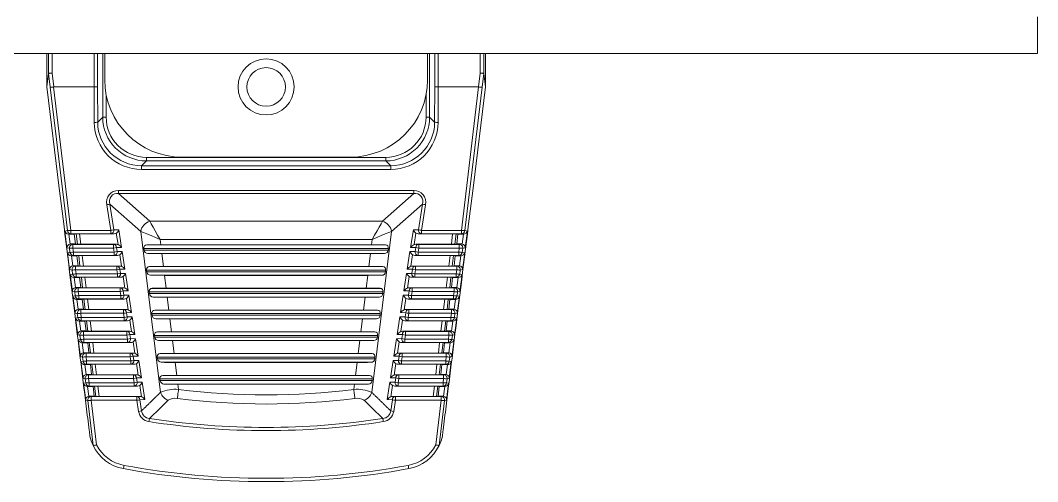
# Model space of a CAD drawing. Extents: x 7 to 113, y 1 to 87.
# Drawn here: x 48.308 to 51.207, y 31.733 to 33.048 of the extents above; entities that cross this region are included whole.
import ezdxf

# ---------------------------------------------------------------- set-up
doc = ezdxf.new("R2010")
doc.units = 0
doc.header["$MEASUREMENT"] = 0
doc.layers.add('OBJECT', color=7, linetype='CONTINUOUS')

msp = doc.modelspace()

# ---------------------------------------------------------------- linework, layer by layer
at = {"layer": 'OBJECT', "lineweight": 15}
for p, q in [((51.2072, 33.0582), (51.2072, 32.9533)), ((51.2072, 32.9533), (46.8072, 32.9533)), ((48.3833, 32.9533), (48.3833, 32.8582)), ((48.3834, 32.8586), (48.3834, 32.9533)), ((48.388, 32.9533), (48.388, 32.8968)), ((48.398, 32.8974), (48.398, 32.9533)), ((48.5178, 32.9533), (48.5178, 32.8582)), ((48.5277, 32.8585), (48.5277, 32.9533)), ((48.5425, 32.9533), (48.5425, 32.7719)), ((48.5483, 32.9533), (48.5483, 32.8782)), ((49.4683, 32.8782), (49.4683, 32.9533)), ((49.4741, 32.9533), (49.4741, 32.7719)), ((49.4889, 32.8585), (49.4889, 32.9533)), ((49.4989, 32.9533), (49.4989, 32.8582)), ((49.6187, 32.8974), (49.6187, 32.9533)), ((49.6287, 32.9533), (49.6287, 32.8968)), ((49.6333, 32.9533), (49.6333, 32.8582)), ((49.6333, 32.8586), (49.6333, 32.9533)), ((48.388, 32.8968), (48.3834, 32.8586)), ((48.388, 32.8968), (48.3928, 32.8573)), ((48.388, 32.8968), (48.388, 32.8968)), ((48.4028, 32.8582), (48.398, 32.8974)), ((49.6139, 32.8582), (49.6187, 32.8974)), ((49.6287, 32.8968), (49.6238, 32.8573)), ((49.6287, 32.8968), (49.6287, 32.8968)), ((49.6287, 32.8968), (49.6333, 32.8586)), ((48.3834, 32.8586), (48.3833, 32.8581)), ((48.3833, 32.8582), (48.3833, 32.8581)), ((48.4188, 32.5696), (48.3833, 32.8581)), ((48.3928, 32.8573), (48.4419, 32.4487)), ((48.4028, 32.8582), (48.4027, 32.8582)), ((48.4518, 32.4494), (48.4027, 32.8582)), ((48.5178, 32.8582), (48.4028, 32.8582)), ((48.5178, 32.8582), (48.5178, 32.8582)), ((48.5178, 32.8582), (48.5182, 32.7571)), ((48.5282, 32.7576), (48.5277, 32.8585)), ((49.4885, 32.7576), (49.4889, 32.8585)), ((49.4989, 32.8582), (49.4984, 32.7571)), ((49.4989, 32.8582), (49.6139, 32.8582)), ((49.4989, 32.8582), (49.4989, 32.8582)), ((49.5649, 32.4494), (49.6139, 32.8582)), ((49.6238, 32.8573), (49.5748, 32.4487)), ((49.5979, 32.5696), (49.6333, 32.8581)), ((49.6139, 32.8582), (49.6139, 32.8582)), ((49.6333, 32.8581), (49.6333, 32.8586)), ((49.6333, 32.8582), (49.6333, 32.8581)), ((48.5525, 32.7719), (48.5525, 32.8356)), ((49.4642, 32.7719), (49.4642, 32.8356)), ((48.5425, 32.7719), (48.5282, 32.7576)), ((48.5425, 32.7719), (48.5525, 32.7719)), ((49.4741, 32.7719), (49.4642, 32.7719)), ((49.4741, 32.7719), (49.4885, 32.7576)), ((48.6671, 32.6574), (48.6671, 32.6474)), ((48.6671, 32.6574), (49.3496, 32.6574)), ((48.7683, 32.6582), (49.2483, 32.6582)), ((49.3496, 32.6574), (49.3496, 32.6474)), ((48.6533, 32.6337), (48.6671, 32.6474)), ((48.6533, 32.6232), (48.6533, 32.6337)), ((48.6533, 32.6337), (49.3633, 32.6337)), ((49.3633, 32.6232), (48.6533, 32.6232)), ((49.3496, 32.6474), (48.6671, 32.6474)), ((49.3633, 32.6337), (49.3496, 32.6474)), ((49.3633, 32.6232), (49.3633, 32.6337)), ((48.5874, 32.5627), (49.4293, 32.5627)), ((48.5874, 32.5627), (48.5874, 32.5546)), ((49.4293, 32.5627), (49.4293, 32.5546)), ((49.4293, 32.5546), (48.5874, 32.5546)), ((48.6767, 32.4755), (48.5874, 32.5546)), ((49.3399, 32.4755), (49.4293, 32.5546)), ((48.5544, 32.5226), (48.5656, 32.4494)), ((48.5742, 32.451), (48.563, 32.5242)), ((48.563, 32.5242), (48.6509, 32.4464)), ((49.4537, 32.5242), (49.3657, 32.4464)), ((49.4425, 32.451), (49.4537, 32.5242)), ((49.4623, 32.5226), (49.4511, 32.4494)), ((48.6767, 32.4755), (49.3399, 32.4755)), ((48.4348, 32.4475), (48.4419, 32.4487)), ((48.4407, 32.3995), (48.4348, 32.4475)), ((48.4518, 32.4494), (48.5656, 32.4494)), ((48.4518, 32.4494), (48.4518, 32.4399)), ((48.5656, 32.4494), (48.5656, 32.4399)), ((48.5742, 32.451), (48.5888, 32.4508)), ((48.5888, 32.4508), (48.5965, 32.4008)), ((48.6509, 32.4464), (48.7072, 31.9876)), ((49.3657, 32.4464), (49.3094, 31.9876)), ((49.4202, 32.4008), (49.4279, 32.4508)), ((49.4279, 32.4508), (49.4425, 32.451)), ((49.4511, 32.4494), (49.5649, 32.4494)), ((49.4511, 32.4399), (49.4511, 32.4494)), ((49.5649, 32.4399), (49.5649, 32.4494)), ((49.5748, 32.4487), (49.5818, 32.4475)), ((49.5818, 32.4475), (49.5759, 32.3995)), ((48.4518, 32.4399), (48.4453, 32.4388)), ((48.446, 32.4388), (48.4453, 32.4388)), ((48.446, 32.4388), (48.4616, 32.4388)), ((48.446, 32.4388), (48.4494, 32.4104)), ((48.5656, 32.4399), (48.4518, 32.4399)), ((48.4668, 32.4397), (48.4616, 32.4388)), ((48.4616, 32.4388), (48.4651, 32.4106)), ((48.4704, 32.4097), (48.4668, 32.4397)), ((48.5747, 32.4398), (48.4768, 32.4398)), ((48.4768, 32.4398), (48.4804, 32.4096)), ((48.5747, 32.4398), (48.5656, 32.4399)), ((48.5864, 32.4088), (48.5813, 32.4417)), ((48.708, 32.4082), (48.7061, 32.4236)), ((49.3106, 32.4236), (48.7061, 32.4236)), ((49.3087, 32.4082), (49.3106, 32.4236)), ((49.4353, 32.4417), (49.4303, 32.4088)), ((49.4511, 32.4399), (49.4419, 32.4398)), ((49.4419, 32.4398), (49.5399, 32.4398)), ((49.5649, 32.4399), (49.4511, 32.4399)), ((49.5362, 32.4096), (49.5399, 32.4398)), ((49.5498, 32.4397), (49.5462, 32.4097)), ((49.5498, 32.4397), (49.5551, 32.4388)), ((49.5551, 32.4388), (49.5516, 32.4106)), ((49.5707, 32.4388), (49.5551, 32.4388)), ((49.5714, 32.4388), (49.5649, 32.4399)), ((49.5672, 32.4104), (49.5707, 32.4388)), ((49.5714, 32.4388), (49.5707, 32.4388)), ((48.4479, 32.3983), (48.4407, 32.3995)), ((48.4493, 32.3867), (48.4479, 32.3983)), ((48.4512, 32.4106), (48.4578, 32.4095)), ((48.4651, 32.4106), (48.4512, 32.4106)), ((48.4578, 32.4095), (48.4578, 32.399)), ((48.4578, 32.4095), (48.5733, 32.4095)), ((48.5733, 32.399), (48.4578, 32.399)), ((48.4578, 32.399), (48.4592, 32.3874)), ((48.4592, 32.3874), (48.5751, 32.3874)), ((48.4592, 32.3874), (48.4592, 32.3779)), ((48.4651, 32.4106), (48.4704, 32.4097)), ((48.4804, 32.4096), (48.5818, 32.4096)), ((48.5733, 32.4095), (48.5818, 32.4096)), ((48.5733, 32.399), (48.5733, 32.4095)), ((48.5751, 32.3874), (48.5733, 32.399)), ((48.5751, 32.3779), (48.5751, 32.3874)), ((48.5965, 32.4008), (48.5819, 32.4006)), ((48.5819, 32.4006), (48.5837, 32.389)), ((48.5837, 32.389), (48.5983, 32.3888)), ((48.5983, 32.3888), (48.606, 32.3388)), ((48.6601, 32.3981), (48.6607, 32.3934)), ((49.3566, 32.3981), (48.6601, 32.3981)), ((48.6607, 32.3934), (49.356, 32.3934)), ((48.6679, 32.4081), (49.3488, 32.4081)), ((49.3087, 32.4082), (48.708, 32.4082)), ((49.3566, 32.3981), (49.356, 32.3934)), ((49.4107, 32.3388), (49.4183, 32.3888)), ((49.4183, 32.3888), (49.4329, 32.389)), ((49.4347, 32.4006), (49.4202, 32.4008)), ((49.4329, 32.389), (49.4347, 32.4006)), ((49.4349, 32.4096), (49.4433, 32.4095)), ((49.5362, 32.4096), (49.4349, 32.4096)), ((49.4433, 32.399), (49.4415, 32.3874)), ((49.4415, 32.3874), (49.5574, 32.3874)), ((49.4415, 32.3874), (49.4415, 32.3779)), ((49.4433, 32.4095), (49.4433, 32.399)), ((49.4433, 32.4095), (49.5588, 32.4095)), ((49.5588, 32.399), (49.4433, 32.399)), ((49.5516, 32.4106), (49.5462, 32.4097)), ((49.5516, 32.4106), (49.5655, 32.4106)), ((49.5574, 32.3874), (49.5588, 32.399)), ((49.5574, 32.3779), (49.5574, 32.3874)), ((49.5588, 32.4095), (49.5655, 32.4106)), ((49.5588, 32.399), (49.5588, 32.4095)), ((49.5687, 32.3983), (49.5673, 32.3867)), ((49.5759, 32.3995), (49.5687, 32.3983)), ((48.4424, 32.3855), (48.4493, 32.3867)), ((48.4483, 32.3375), (48.4424, 32.3855)), ((48.4592, 32.3779), (48.4529, 32.3768)), ((48.4536, 32.3768), (48.4529, 32.3768)), ((48.4536, 32.3768), (48.4692, 32.3768)), ((48.4536, 32.3768), (48.4571, 32.3484)), ((48.5751, 32.3779), (48.4592, 32.3779)), ((48.4743, 32.3777), (48.4692, 32.3768)), ((48.4692, 32.3768), (48.4727, 32.3486)), ((48.4778, 32.3478), (48.4743, 32.3777)), ((48.5842, 32.3778), (48.4842, 32.3778)), ((48.4842, 32.3778), (48.4879, 32.3477)), ((48.5842, 32.3778), (48.5751, 32.3779)), ((48.5959, 32.3469), (48.5909, 32.3796)), ((49.3457, 32.3834), (48.6709, 32.3834)), ((48.7156, 32.3462), (48.711, 32.3832)), ((48.711, 32.3832), (49.3056, 32.3832)), ((49.3011, 32.3462), (49.3056, 32.3832)), ((49.4258, 32.3796), (49.4207, 32.3469)), ((49.4415, 32.3779), (49.4324, 32.3778)), ((49.4324, 32.3778), (49.5324, 32.3778)), ((49.5574, 32.3779), (49.4415, 32.3779)), ((49.5288, 32.3477), (49.5324, 32.3778)), ((49.5424, 32.3777), (49.5388, 32.3478)), ((49.5424, 32.3777), (49.5474, 32.3768)), ((49.5474, 32.3768), (49.544, 32.3486)), ((49.5631, 32.3768), (49.5474, 32.3768)), ((49.5638, 32.3768), (49.5574, 32.3779)), ((49.5596, 32.3484), (49.5631, 32.3768)), ((49.5638, 32.3768), (49.5631, 32.3768)), ((49.5673, 32.3867), (49.5742, 32.3855)), ((49.5742, 32.3855), (49.5683, 32.3375)), ((48.4554, 32.3363), (48.4483, 32.3375)), ((48.4568, 32.3247), (48.4554, 32.3363)), ((48.4588, 32.3486), (48.4653, 32.3475)), ((48.4727, 32.3486), (48.4588, 32.3486)), ((48.4653, 32.3475), (48.4653, 32.337)), ((48.4653, 32.3475), (48.5828, 32.3475)), ((48.5828, 32.337), (48.4653, 32.337)), ((48.4653, 32.337), (48.4667, 32.3254)), ((48.4727, 32.3486), (48.4778, 32.3478)), ((48.4879, 32.3477), (48.5913, 32.3477)), ((48.5828, 32.3475), (48.5913, 32.3477)), ((48.5828, 32.337), (48.5828, 32.3475)), ((48.5846, 32.3254), (48.5828, 32.337)), ((48.606, 32.3388), (48.5914, 32.3386)), ((48.5914, 32.3386), (48.5932, 32.3269)), ((48.6677, 32.3361), (48.6683, 32.3314)), ((49.3489, 32.3361), (48.6677, 32.3361)), ((48.6683, 32.3314), (49.3484, 32.3314)), ((48.6755, 32.3461), (49.3412, 32.3461)), ((49.3011, 32.3462), (48.7156, 32.3462)), ((49.3489, 32.3361), (49.3484, 32.3314)), ((49.4252, 32.3386), (49.4107, 32.3388)), ((49.4234, 32.3269), (49.4252, 32.3386)), ((49.4253, 32.3477), (49.4338, 32.3475)), ((49.5288, 32.3477), (49.4253, 32.3477)), ((49.4338, 32.337), (49.432, 32.3254)), ((49.4338, 32.3475), (49.4338, 32.337)), ((49.4338, 32.3475), (49.5514, 32.3475)), ((49.5514, 32.337), (49.4338, 32.337)), ((49.544, 32.3486), (49.5388, 32.3478)), ((49.544, 32.3486), (49.5579, 32.3486)), ((49.55, 32.3254), (49.5514, 32.337)), ((49.5514, 32.3475), (49.5579, 32.3486)), ((49.5514, 32.337), (49.5514, 32.3475)), ((49.5613, 32.3363), (49.5599, 32.3247)), ((49.5683, 32.3375), (49.5613, 32.3363)), ((48.4501, 32.3235), (48.4568, 32.3247)), ((48.456, 32.2755), (48.4501, 32.3235)), ((48.4667, 32.3159), (48.4605, 32.3148)), ((48.4612, 32.3148), (48.4605, 32.3148)), ((48.4612, 32.3148), (48.4768, 32.3148)), ((48.4612, 32.3148), (48.4647, 32.2864)), ((48.4667, 32.3254), (48.5846, 32.3254)), ((48.4667, 32.3254), (48.4667, 32.3159)), ((48.5846, 32.3159), (48.4667, 32.3159)), ((48.4817, 32.3157), (48.4768, 32.3148)), ((48.4768, 32.3148), (48.4803, 32.2866)), ((48.4853, 32.2858), (48.4817, 32.3157)), ((48.5938, 32.3158), (48.4917, 32.3158)), ((48.4917, 32.3158), (48.4953, 32.2857)), ((48.5846, 32.3159), (48.5846, 32.3254)), ((48.5938, 32.3158), (48.5846, 32.3159)), ((48.5932, 32.3269), (48.6078, 32.3267)), ((48.6054, 32.2849), (48.6004, 32.3176)), ((48.6078, 32.3267), (48.6155, 32.2769)), ((49.3381, 32.3214), (48.6785, 32.3214)), ((48.7232, 32.2842), (48.7186, 32.3212)), ((48.7186, 32.3212), (49.298, 32.3212)), ((49.2935, 32.2842), (49.298, 32.3212)), ((49.4012, 32.2769), (49.4088, 32.3267)), ((49.4088, 32.3267), (49.4234, 32.3269)), ((49.4163, 32.3176), (49.4112, 32.2849)), ((49.432, 32.3159), (49.4229, 32.3158)), ((49.4229, 32.3158), (49.525, 32.3158)), ((49.432, 32.3254), (49.55, 32.3254)), ((49.432, 32.3254), (49.432, 32.3159)), ((49.55, 32.3159), (49.432, 32.3159)), ((49.5214, 32.2857), (49.525, 32.3158)), ((49.535, 32.3157), (49.5314, 32.2858)), ((49.535, 32.3157), (49.5398, 32.3148)), ((49.5398, 32.3148), (49.5364, 32.2866)), ((49.5555, 32.3148), (49.5398, 32.3148)), ((49.55, 32.3159), (49.55, 32.3254)), ((49.5562, 32.3148), (49.55, 32.3159)), ((49.552, 32.2864), (49.5555, 32.3148)), ((49.5562, 32.3148), (49.5555, 32.3148)), ((49.5599, 32.3247), (49.5666, 32.3235)), ((49.5666, 32.3235), (49.5607, 32.2755)), ((48.4628, 32.2744), (48.456, 32.2755)), ((48.4642, 32.2626), (48.4628, 32.2744)), ((48.4664, 32.2866), (48.4727, 32.2856)), ((48.4803, 32.2866), (48.4664, 32.2866)), ((48.4727, 32.2856), (48.4727, 32.2751)), ((48.4727, 32.2856), (48.5924, 32.2856)), ((48.5924, 32.2751), (48.4727, 32.2751)), ((48.4727, 32.2751), (48.4741, 32.2633)), ((48.4803, 32.2866), (48.4853, 32.2858)), ((48.4953, 32.2857), (48.6008, 32.2857)), ((48.5924, 32.2856), (48.6008, 32.2857)), ((48.5924, 32.2751), (48.5924, 32.2856)), ((48.5942, 32.2633), (48.5924, 32.2751)), ((48.6155, 32.2769), (48.601, 32.2766)), ((48.601, 32.2766), (48.6028, 32.2649)), ((48.6753, 32.2741), (48.6759, 32.2694)), ((49.3413, 32.2741), (48.6753, 32.2741)), ((48.6831, 32.2841), (49.3335, 32.2841)), ((49.2935, 32.2842), (48.7232, 32.2842)), ((49.3413, 32.2741), (49.3407, 32.2694)), ((49.4157, 32.2766), (49.4012, 32.2769)), ((49.4139, 32.2649), (49.4157, 32.2766)), ((49.4158, 32.2857), (49.4243, 32.2856)), ((49.5214, 32.2857), (49.4158, 32.2857)), ((49.4243, 32.2751), (49.4225, 32.2633)), ((49.4243, 32.2856), (49.4243, 32.2751)), ((49.4243, 32.2856), (49.5439, 32.2856)), ((49.5439, 32.2751), (49.4243, 32.2751)), ((49.5364, 32.2866), (49.5314, 32.2858)), ((49.5364, 32.2866), (49.5502, 32.2866)), ((49.5425, 32.2633), (49.5439, 32.2751)), ((49.5439, 32.2856), (49.5502, 32.2866)), ((49.5439, 32.2751), (49.5439, 32.2856)), ((49.5539, 32.2744), (49.5525, 32.2626)), ((49.5607, 32.2755), (49.5539, 32.2744)), ((48.4577, 32.2615), (48.4642, 32.2626)), ((48.4636, 32.2135), (48.4577, 32.2615)), ((48.4741, 32.2539), (48.4681, 32.2528)), ((48.4688, 32.2528), (48.4681, 32.2528)), ((48.4688, 32.2528), (48.4844, 32.2528)), ((48.4688, 32.2528), (48.4723, 32.2244)), ((48.4741, 32.2633), (48.5942, 32.2633)), ((48.4741, 32.2633), (48.4741, 32.2539)), ((48.5942, 32.2539), (48.4741, 32.2539)), ((48.4891, 32.2536), (48.4844, 32.2528)), ((48.4844, 32.2528), (48.4879, 32.2246)), ((48.4927, 32.2238), (48.4891, 32.2536)), ((48.6033, 32.2537), (48.4991, 32.2537)), ((48.4991, 32.2537), (48.5027, 32.2237)), ((48.5942, 32.2539), (48.5942, 32.2633)), ((48.6033, 32.2537), (48.5942, 32.2539)), ((48.6028, 32.2649), (48.6174, 32.2647)), ((48.6149, 32.2229), (48.6099, 32.2556)), ((48.6174, 32.2647), (48.625, 32.2149)), ((48.6759, 32.2694), (49.3407, 32.2694)), ((49.3305, 32.2594), (48.6861, 32.2594)), ((48.7308, 32.2222), (48.7262, 32.2592)), ((48.7262, 32.2592), (49.2904, 32.2592)), ((49.2859, 32.2222), (49.2904, 32.2592)), ((49.3917, 32.2149), (49.3993, 32.2647)), ((49.3993, 32.2647), (49.4139, 32.2649)), ((49.4067, 32.2556), (49.4017, 32.2229)), ((49.4225, 32.2539), (49.4134, 32.2537)), ((49.4134, 32.2537), (49.5175, 32.2537)), ((49.4225, 32.2633), (49.5425, 32.2633)), ((49.4225, 32.2633), (49.4225, 32.2539)), ((49.5425, 32.2539), (49.4225, 32.2539)), ((49.5139, 32.2237), (49.5175, 32.2537)), ((49.5275, 32.2536), (49.5239, 32.2238)), ((49.5275, 32.2536), (49.5322, 32.2528)), ((49.5322, 32.2528), (49.5288, 32.2246)), ((49.5478, 32.2528), (49.5322, 32.2528)), ((49.5425, 32.2539), (49.5425, 32.2633)), ((49.5486, 32.2528), (49.5425, 32.2539)), ((49.5444, 32.2244), (49.5478, 32.2528)), ((49.5486, 32.2528), (49.5478, 32.2528)), ((49.5525, 32.2626), (49.559, 32.2615)), ((49.559, 32.2615), (49.5531, 32.2135)), ((48.4702, 32.2124), (48.4636, 32.2135)), ((48.474, 32.2246), (48.4801, 32.2236)), ((48.4879, 32.2246), (48.474, 32.2246)), ((48.4801, 32.2236), (48.4801, 32.2131)), ((48.4801, 32.2236), (48.6019, 32.2236)), ((48.6019, 32.2131), (48.4801, 32.2131)), ((48.4801, 32.2131), (48.4815, 32.2013)), ((48.4879, 32.2246), (48.4927, 32.2238)), ((48.5027, 32.2237), (48.6103, 32.2237)), ((48.6019, 32.2236), (48.6103, 32.2237)), ((48.6019, 32.2131), (48.6019, 32.2236)), ((48.6037, 32.2013), (48.6019, 32.2131)), ((48.625, 32.2149), (48.6105, 32.2147)), ((48.6105, 32.2147), (48.6123, 32.2029)), ((48.6907, 32.2221), (49.3259, 32.2221)), ((49.2859, 32.2222), (48.7308, 32.2222)), ((49.4062, 32.2147), (49.3917, 32.2149)), ((49.4044, 32.2029), (49.4062, 32.2147)), ((49.4063, 32.2237), (49.4148, 32.2236)), ((49.5139, 32.2237), (49.4063, 32.2237)), ((49.4148, 32.2131), (49.413, 32.2013)), ((49.4148, 32.2236), (49.4148, 32.2131)), ((49.4148, 32.2236), (49.5365, 32.2236)), ((49.5365, 32.2131), (49.4148, 32.2131)), ((49.5288, 32.2246), (49.5239, 32.2238)), ((49.5288, 32.2246), (49.5426, 32.2246)), ((49.5351, 32.2013), (49.5365, 32.2131)), ((49.5365, 32.2236), (49.5426, 32.2246)), ((49.5365, 32.2131), (49.5365, 32.2236)), ((49.5531, 32.2135), (49.5464, 32.2124)), ((48.4653, 32.1995), (48.4716, 32.2006)), ((48.4712, 32.1515), (48.4653, 32.1995)), ((48.4716, 32.2006), (48.4702, 32.2124)), ((48.4815, 32.1918), (48.4757, 32.1908)), ((48.4764, 32.1908), (48.4757, 32.1908)), ((48.4764, 32.1908), (48.492, 32.1908)), ((48.4764, 32.1908), (48.4799, 32.1624)), ((48.4815, 32.2013), (48.6037, 32.2013)), ((48.4815, 32.2013), (48.4815, 32.1918)), ((48.6037, 32.1918), (48.4815, 32.1918)), ((48.4966, 32.1916), (48.492, 32.1908)), ((48.492, 32.1908), (48.4955, 32.1626)), ((48.5002, 32.1618), (48.4966, 32.1916)), ((48.6128, 32.1917), (48.5066, 32.1917)), ((48.5066, 32.1917), (48.5102, 32.1618)), ((48.6037, 32.1918), (48.6037, 32.2013)), ((48.6128, 32.1917), (48.6037, 32.1918)), ((48.6123, 32.2029), (48.6269, 32.2027)), ((48.6244, 32.1609), (48.6194, 32.1935)), ((48.6269, 32.2027), (48.6345, 32.1529)), ((48.6829, 32.2121), (48.6835, 32.2074)), ((49.3337, 32.2121), (48.6829, 32.2121)), ((48.6835, 32.2074), (49.3331, 32.2074)), ((49.3229, 32.1974), (48.6938, 32.1974)), ((48.7384, 32.1602), (48.7339, 32.1972)), ((48.7339, 32.1972), (49.2828, 32.1972)), ((49.2782, 32.1602), (49.2828, 32.1972)), ((49.3337, 32.2121), (49.3331, 32.2074)), ((49.3821, 32.1529), (49.3898, 32.2027)), ((49.3898, 32.2027), (49.4044, 32.2029)), ((49.3972, 32.1935), (49.3922, 32.1609)), ((49.413, 32.1918), (49.4039, 32.1917)), ((49.4039, 32.1917), (49.5101, 32.1917)), ((49.413, 32.2013), (49.5351, 32.2013)), ((49.413, 32.2013), (49.413, 32.1918)), ((49.5351, 32.1918), (49.413, 32.1918)), ((49.5065, 32.1618), (49.5101, 32.1917)), ((49.5201, 32.1916), (49.5165, 32.1618)), ((49.5201, 32.1916), (49.5246, 32.1908)), ((49.5246, 32.1908), (49.5211, 32.1626)), ((49.5402, 32.1908), (49.5246, 32.1908)), ((49.5351, 32.1918), (49.5351, 32.2013)), ((49.5409, 32.1908), (49.5351, 32.1918)), ((49.5367, 32.1624), (49.5402, 32.1908)), ((49.5409, 32.1908), (49.5402, 32.1908)), ((49.5464, 32.2124), (49.545, 32.2006)), ((49.545, 32.2006), (49.5514, 32.1995)), ((49.5514, 32.1995), (49.5455, 32.1515)), ((48.4816, 32.1626), (48.4876, 32.1616)), ((48.4955, 32.1626), (48.4816, 32.1626)), ((48.4876, 32.1616), (48.4876, 32.1511)), ((48.4876, 32.1616), (48.6114, 32.1616)), ((48.4955, 32.1626), (48.5002, 32.1618)), ((48.5102, 32.1618), (48.6198, 32.1618)), ((48.6114, 32.1616), (48.6198, 32.1618)), ((48.6114, 32.1511), (48.6114, 32.1616)), ((48.6983, 32.1601), (49.3183, 32.1601)), ((49.2782, 32.1602), (48.7384, 32.1602)), ((49.3968, 32.1618), (49.4053, 32.1616)), ((49.5065, 32.1618), (49.3968, 32.1618)), ((49.4053, 32.1616), (49.4053, 32.1511)), ((49.4053, 32.1616), (49.5291, 32.1616)), ((49.5211, 32.1626), (49.5165, 32.1618)), ((49.5211, 32.1626), (49.535, 32.1626)), ((49.5291, 32.1616), (49.535, 32.1626)), ((49.5291, 32.1511), (49.5291, 32.1616)), ((48.4777, 32.1504), (48.4712, 32.1515)), ((48.4729, 32.1375), (48.4791, 32.1386)), ((48.4788, 32.0895), (48.4729, 32.1375)), ((48.4791, 32.1386), (48.4777, 32.1504)), ((48.489, 32.1298), (48.4833, 32.1288)), ((48.484, 32.1288), (48.4833, 32.1288)), ((48.484, 32.1288), (48.4997, 32.1288)), ((48.484, 32.1288), (48.4875, 32.1004)), ((48.6114, 32.1511), (48.4876, 32.1511)), ((48.4876, 32.1511), (48.489, 32.1393)), ((48.489, 32.1393), (48.6132, 32.1393)), ((48.489, 32.1393), (48.489, 32.1298)), ((48.6132, 32.1298), (48.489, 32.1298)), ((48.504, 32.1296), (48.4997, 32.1288)), ((48.4997, 32.1288), (48.5031, 32.1006)), ((48.5076, 32.0999), (48.504, 32.1296)), ((48.6223, 32.1297), (48.514, 32.1297)), ((48.514, 32.1297), (48.5176, 32.0998)), ((48.6132, 32.1393), (48.6114, 32.1511)), ((48.6132, 32.1298), (48.6132, 32.1393)), ((48.6223, 32.1297), (48.6132, 32.1298)), ((48.6345, 32.1529), (48.62, 32.1527)), ((48.62, 32.1527), (48.6218, 32.1409)), ((48.6218, 32.1409), (48.6364, 32.1406)), ((48.634, 32.099), (48.629, 32.1315)), ((48.6364, 32.1406), (48.644, 32.0909)), ((48.6905, 32.1501), (48.6911, 32.1454)), ((49.3261, 32.1501), (48.6905, 32.1501)), ((48.6911, 32.1454), (49.3255, 32.1454)), ((49.3153, 32.1354), (48.7014, 32.1354)), ((48.746, 32.0982), (48.7415, 32.1352)), ((48.7415, 32.1352), (49.2752, 32.1352)), ((49.2706, 32.0982), (49.2752, 32.1352)), ((49.3261, 32.1501), (49.3255, 32.1454)), ((49.3726, 32.0909), (49.3803, 32.1406)), ((49.3803, 32.1406), (49.3949, 32.1409)), ((49.3967, 32.1527), (49.3821, 32.1529)), ((49.3877, 32.1315), (49.3827, 32.099)), ((49.4034, 32.1298), (49.3943, 32.1297)), ((49.3943, 32.1297), (49.5026, 32.1297)), ((49.3949, 32.1409), (49.3967, 32.1527)), ((49.4053, 32.1511), (49.4034, 32.1393)), ((49.4034, 32.1393), (49.5277, 32.1393)), ((49.4034, 32.1393), (49.4034, 32.1298)), ((49.5277, 32.1298), (49.4034, 32.1298)), ((49.5291, 32.1511), (49.4053, 32.1511)), ((49.4991, 32.0998), (49.5026, 32.1297)), ((49.5126, 32.1296), (49.5091, 32.0999)), ((49.5126, 32.1296), (49.517, 32.1288)), ((49.517, 32.1288), (49.5135, 32.1006)), ((49.5326, 32.1288), (49.517, 32.1288)), ((49.5277, 32.1393), (49.5291, 32.1511)), ((49.5277, 32.1298), (49.5277, 32.1393)), ((49.5333, 32.1288), (49.5277, 32.1298)), ((49.5291, 32.1004), (49.5326, 32.1288)), ((49.5333, 32.1288), (49.5326, 32.1288)), ((49.539, 32.1504), (49.5376, 32.1386)), ((49.5376, 32.1386), (49.5438, 32.1375)), ((49.5438, 32.1375), (49.5378, 32.0895)), ((49.5455, 32.1515), (49.539, 32.1504)), ((48.4892, 32.1006), (48.495, 32.0997)), ((48.5031, 32.1006), (48.4892, 32.1006)), ((48.495, 32.0997), (48.495, 32.0891)), ((48.495, 32.0997), (48.6209, 32.0997)), ((48.5031, 32.1006), (48.5076, 32.0999)), ((48.5176, 32.0998), (48.6294, 32.0998)), ((48.6209, 32.0997), (48.6294, 32.0998)), ((48.6209, 32.0891), (48.6209, 32.0997)), ((48.706, 32.0981), (49.3107, 32.0981)), ((49.2706, 32.0982), (48.746, 32.0982)), ((49.3873, 32.0998), (49.3958, 32.0997)), ((49.4991, 32.0998), (49.3873, 32.0998)), ((49.3958, 32.0997), (49.3958, 32.0891)), ((49.3958, 32.0997), (49.5216, 32.0997)), ((49.5135, 32.1006), (49.5091, 32.0999)), ((49.5135, 32.1006), (49.5274, 32.1006)), ((49.5216, 32.0997), (49.5274, 32.1006)), ((49.5216, 32.0891), (49.5216, 32.0997)), ((48.4851, 32.0884), (48.4788, 32.0895)), ((48.4805, 32.0755), (48.4865, 32.0766)), ((48.4864, 32.0275), (48.4805, 32.0755)), ((48.4865, 32.0766), (48.4851, 32.0884)), ((48.6209, 32.0891), (48.495, 32.0891)), ((48.495, 32.0891), (48.4964, 32.0772)), ((48.4964, 32.0772), (48.6227, 32.0772)), ((48.4964, 32.0772), (48.4964, 32.0678)), ((48.6227, 32.0772), (48.6209, 32.0891)), ((48.6227, 32.0678), (48.6227, 32.0772)), ((48.644, 32.0909), (48.6295, 32.0907)), ((48.6295, 32.0907), (48.6313, 32.0788)), ((48.6313, 32.0788), (48.6459, 32.0786)), ((48.6435, 32.037), (48.6385, 32.0695)), ((48.6459, 32.0786), (48.6535, 32.029)), ((48.6982, 32.0881), (48.6987, 32.0834)), ((49.3185, 32.0881), (48.6982, 32.0881)), ((48.6987, 32.0834), (49.3179, 32.0834)), ((49.3077, 32.0734), (48.709, 32.0734)), ((48.7536, 32.0362), (48.7491, 32.0732)), ((48.7491, 32.0732), (49.2676, 32.0732)), ((49.263, 32.0362), (49.2676, 32.0732)), ((49.3185, 32.0881), (49.3179, 32.0834)), ((49.3631, 32.029), (49.3707, 32.0786)), ((49.3707, 32.0786), (49.3853, 32.0788)), ((49.3872, 32.0907), (49.3726, 32.0909)), ((49.3782, 32.0695), (49.3732, 32.037)), ((49.3853, 32.0788), (49.3872, 32.0907)), ((49.3958, 32.0891), (49.3939, 32.0772)), ((49.3939, 32.0772), (49.5202, 32.0772)), ((49.3939, 32.0772), (49.3939, 32.0678)), ((49.5216, 32.0891), (49.3958, 32.0891)), ((49.5202, 32.0772), (49.5216, 32.0891)), ((49.5202, 32.0678), (49.5202, 32.0772)), ((49.5316, 32.0884), (49.5301, 32.0766)), ((49.5301, 32.0766), (49.5361, 32.0755)), ((49.5361, 32.0755), (49.5302, 32.0275)), ((49.5378, 32.0895), (49.5316, 32.0884)), ((48.4964, 32.0678), (48.4909, 32.0668)), ((48.4916, 32.0668), (48.4909, 32.0668)), ((48.4916, 32.0668), (48.5073, 32.0668)), ((48.4916, 32.0668), (48.4951, 32.0384)), ((48.6227, 32.0678), (48.4964, 32.0678)), ((48.5115, 32.0676), (48.5073, 32.0668)), ((48.5073, 32.0668), (48.5107, 32.0386)), ((48.515, 32.0379), (48.5115, 32.0676)), ((48.6318, 32.0676), (48.5215, 32.0676)), ((48.5215, 32.0676), (48.525, 32.0378)), ((48.6318, 32.0676), (48.6227, 32.0678)), ((49.3939, 32.0678), (49.3848, 32.0676)), ((49.3848, 32.0676), (49.4952, 32.0676)), ((49.5202, 32.0678), (49.3939, 32.0678)), ((49.4916, 32.0378), (49.4952, 32.0676)), ((49.5052, 32.0676), (49.5016, 32.0379)), ((49.5052, 32.0676), (49.5094, 32.0668)), ((49.5094, 32.0668), (49.5059, 32.0386)), ((49.525, 32.0668), (49.5094, 32.0668)), ((49.5257, 32.0668), (49.5202, 32.0678)), ((49.5215, 32.0384), (49.525, 32.0668)), ((49.5257, 32.0668), (49.525, 32.0668)), ((48.4925, 32.0265), (48.4864, 32.0275)), ((48.4881, 32.0135), (48.494, 32.0145)), ((48.494, 31.9655), (48.4881, 32.0135)), ((48.494, 32.0145), (48.4925, 32.0265)), ((48.4969, 32.0386), (48.5024, 32.0377)), ((48.5107, 32.0386), (48.4969, 32.0386)), ((48.5024, 32.0377), (48.5024, 32.0272)), ((48.5024, 32.0377), (48.6304, 32.0377)), ((48.6304, 32.0272), (48.5024, 32.0272)), ((48.5024, 32.0272), (48.5039, 32.0152)), ((48.5039, 32.0152), (48.6322, 32.0152)), ((48.5039, 32.0152), (48.5039, 32.0057)), ((48.5107, 32.0386), (48.515, 32.0379)), ((48.525, 32.0378), (48.6389, 32.0378)), ((48.6304, 32.0377), (48.6389, 32.0378)), ((48.6304, 32.0272), (48.6304, 32.0377)), ((48.6322, 32.0152), (48.6304, 32.0272)), ((48.6322, 32.0057), (48.6322, 32.0152)), ((48.6535, 32.029), (48.639, 32.0287)), ((48.639, 32.0287), (48.6408, 32.0168)), ((48.6408, 32.0168), (48.6554, 32.0166)), ((48.6554, 32.0166), (48.663, 31.967)), ((48.7058, 32.0261), (48.7064, 32.0214)), ((49.3109, 32.0261), (48.7058, 32.0261)), ((48.7064, 32.0214), (49.3103, 32.0214)), ((48.7136, 32.0361), (49.3031, 32.0361)), ((49.3, 32.0114), (48.7166, 32.0114)), ((49.263, 32.0362), (48.7536, 32.0362)), ((48.7585, 31.9962), (48.7567, 32.0112)), ((48.7567, 32.0112), (49.2599, 32.0112)), ((49.2581, 31.9962), (49.2599, 32.0112)), ((49.3109, 32.0261), (49.3103, 32.0214)), ((49.3536, 31.967), (49.3612, 32.0166)), ((49.3612, 32.0166), (49.3758, 32.0168)), ((49.3776, 32.0287), (49.3631, 32.029)), ((49.3758, 32.0168), (49.3776, 32.0287)), ((49.3778, 32.0378), (49.3862, 32.0377)), ((49.4916, 32.0378), (49.3778, 32.0378)), ((49.3862, 32.0272), (49.3844, 32.0152)), ((49.3844, 32.0152), (49.5128, 32.0152)), ((49.3844, 32.0152), (49.3844, 32.0057)), ((49.3862, 32.0377), (49.3862, 32.0272)), ((49.3862, 32.0377), (49.5142, 32.0377)), ((49.5142, 32.0272), (49.3862, 32.0272)), ((49.5059, 32.0386), (49.5016, 32.0379)), ((49.5059, 32.0386), (49.5198, 32.0386)), ((49.5128, 32.0152), (49.5142, 32.0272)), ((49.5128, 32.0057), (49.5128, 32.0152)), ((49.5142, 32.0377), (49.5198, 32.0386)), ((49.5142, 32.0272), (49.5142, 32.0377)), ((49.5285, 32.0135), (49.5226, 31.9655)), ((49.5241, 32.0265), (49.5227, 32.0145)), ((49.5227, 32.0145), (49.5285, 32.0135)), ((49.5302, 32.0275), (49.5241, 32.0265)), ((48.5039, 32.0057), (48.4985, 32.0048)), ((48.4993, 32.0048), (48.4985, 32.0048)), ((48.4993, 32.0048), (48.5149, 32.0048)), ((48.4993, 32.0048), (48.5027, 31.9764)), ((48.6322, 32.0057), (48.5039, 32.0057)), ((48.5189, 32.0055), (48.5149, 32.0048)), ((48.5149, 32.0048), (48.5183, 31.9766)), ((48.5225, 31.9759), (48.5189, 32.0055)), ((48.6414, 32.0056), (48.5289, 32.0056)), ((48.5289, 32.0056), (48.5325, 31.9758)), ((48.6414, 32.0056), (48.6322, 32.0057)), ((48.653, 31.975), (48.648, 32.0075)), ((49.3687, 32.0075), (49.3637, 31.975)), ((49.3844, 32.0057), (49.3753, 32.0056)), ((49.3753, 32.0056), (49.4878, 32.0056)), ((49.5128, 32.0057), (49.3844, 32.0057)), ((49.4842, 31.9758), (49.4878, 32.0056)), ((49.4977, 32.0055), (49.4942, 31.9759)), ((49.4977, 32.0055), (49.5018, 32.0048)), ((49.5018, 32.0048), (49.4983, 31.9766)), ((49.5174, 32.0048), (49.5018, 32.0048)), ((49.5181, 32.0048), (49.5128, 32.0057)), ((49.5139, 31.9764), (49.5174, 32.0048)), ((49.5181, 32.0048), (49.5174, 32.0048)), ((48.5, 31.9645), (48.494, 31.9655)), ((48.5, 31.9645), (48.5154, 31.8358)), ((48.5045, 31.9766), (48.5099, 31.9757)), ((48.5183, 31.9766), (48.5045, 31.9766)), ((48.5099, 31.9757), (48.6399, 31.9757)), ((48.5099, 31.9757), (48.5099, 31.9652)), ((48.5251, 31.8382), (48.5099, 31.9652)), ((48.6399, 31.9652), (48.5099, 31.9652)), ((48.5183, 31.9766), (48.5225, 31.9759)), ((48.5325, 31.9758), (48.6484, 31.9758)), ((48.6399, 31.9757), (48.6484, 31.9758)), ((48.6399, 31.9757), (48.6399, 31.9652)), ((48.6399, 31.9652), (48.6448, 31.9336)), ((48.663, 31.967), (48.6485, 31.9668)), ((48.6534, 31.9352), (48.6485, 31.9668)), ((49.3681, 31.9668), (49.3536, 31.967)), ((49.3633, 31.9352), (49.3681, 31.9668)), ((49.3683, 31.9758), (49.3767, 31.9757)), ((49.4842, 31.9758), (49.3683, 31.9758)), ((49.3767, 31.9652), (49.3719, 31.9336)), ((49.3767, 31.9757), (49.5068, 31.9757)), ((49.3767, 31.9652), (49.3767, 31.9757)), ((49.5068, 31.9652), (49.3767, 31.9652)), ((49.4915, 31.8382), (49.5068, 31.9652)), ((49.4983, 31.9766), (49.4942, 31.9759)), ((49.4983, 31.9766), (49.5122, 31.9766)), ((49.5167, 31.9645), (49.5012, 31.8358)), ((49.5068, 31.9757), (49.5122, 31.9766)), ((49.5068, 31.9652), (49.5068, 31.9757)), ((49.5226, 31.9655), (49.5167, 31.9645))]:
    msp.add_line(p, q, dxfattribs=at)
at = {"layer": 'OBJECT', "lineweight": 15, "flags": 128}
for points in [[(48.398, 32.8974), (48.3961, 32.8973), (48.3943, 32.8972), (48.3926, 32.8971), (48.3911, 32.897), (48.3898, 32.8969), (48.3889, 32.8968), (48.3883, 32.8968), (48.388, 32.8968)], [(49.6187, 32.8974), (49.6206, 32.8973), (49.6224, 32.8972), (49.6241, 32.8971), (49.6256, 32.897), (49.6268, 32.8969), (49.6278, 32.8968), (49.6284, 32.8968), (49.6287, 32.8968)], [(48.7061, 32.4236), (48.699, 32.4361), (48.6923, 32.448), (48.6861, 32.4588), (48.6809, 32.4682), (48.6767, 32.4755)], [(49.3106, 32.4236), (49.3176, 32.4361), (49.3244, 32.448), (49.3305, 32.4588), (49.3358, 32.4682), (49.3399, 32.4755)], [(48.6509, 32.4464), (48.6587, 32.4432), (48.6686, 32.4391), (48.6802, 32.4343), (48.6928, 32.4291), (48.7061, 32.4236)], [(49.3657, 32.4464), (49.3579, 32.4432), (49.348, 32.4391), (49.3365, 32.4343), (49.3238, 32.4291), (49.3106, 32.4236)], [(48.7553, 31.9704), (48.7556, 31.9726), (48.7559, 31.9751), (48.7563, 31.9781), (48.7567, 31.9813), (48.7571, 31.9848), (48.7576, 31.9885), (48.7581, 31.9923), (48.7585, 31.9962)], [(49.2613, 31.9704), (49.2611, 31.9726), (49.2607, 31.9751), (49.2604, 31.9781), (49.26, 31.9813), (49.2595, 31.9848), (49.2591, 31.9885), (49.2586, 31.9923), (49.2581, 31.9962)]]:
    msp.add_lwpolyline(points, dxfattribs=at)
at = {"layer": 'OBJECT', "lineweight": 15}
for radius in [0.08, 0.055]:
    msp.add_circle((49.0083, 32.8582), radius, dxfattribs=at)
for centre, radius, start, end in [((48.3876, 32.9637), 0.1066, 272.8189, 278.156), ((48.5197, 32.9729), 0.1146, 269.0237, 274.0056), ((48.7683, 32.8782), 0.22, 180, 270), ((49.2483, 32.8782), 0.22, 270, 0), ((49.4969, 32.9729), 0.1146, 265.9944, 270.9763), ((49.6291, 32.9637), 0.1066, 261.844, 267.1811), ((48.667, 32.7719), 0.1245, 179.9723, 270.0279), ((48.6669, 32.7718), 0.1144, 179.9261, 270.074), ((49.3497, 32.7719), 0.1245, 269.9721, 0.0277), ((49.3497, 32.7718), 0.1144, 269.926, 0.0739), ((48.5202, 32.8147), 0.0577, 268.0681, 277.9929), ((48.653, 32.7579), 0.1347, 180.3672, 270.1596), ((48.6529, 32.7584), 0.1247, 180.3557, 270.2133), ((49.3638, 32.7584), 0.1247, 269.7867, 359.6443), ((49.3637, 32.7579), 0.1347, 269.8404, 359.6328), ((49.4965, 32.8147), 0.0577, 262.0071, 271.9319), ((48.5861, 32.5301), 0.0326, 87.8372, 193.2338), ((49.4305, 32.5301), 0.0326, 346.7662, 92.1628), ((48.5843, 32.532), 0.0228, 82.3935, 200.0327), ((49.4323, 32.532), 0.0228, 339.9673, 97.6065), ((48.5382, 32.6346), 0.1131, 278.22, 282.6471), ((49.4785, 32.6346), 0.1131, 257.3529, 261.78), ((48.6878, 32.4398), 0.0374, 107.1826, 169.8174), ((49.3289, 32.4398), 0.0374, 10.1826, 72.8174), ((48.4453, 32.4495), 0.0106, 190.5335, 269.791), ((48.4431, 32.5025), 0.0538, 268.6834, 279.2798), ((48.4518, 32.4499), 0.01, 186.9766, 269.9391), ((48.5494, 32.5617), 0.1134, 278.2254, 282.6418), ((48.5647, 32.4495), 0.0096, 275.3133, 8.9541), ((48.5714, 32.4574), 0.0186, 302.3772, 339.2456), ((49.4453, 32.4574), 0.0186, 200.7544, 237.6228), ((49.4519, 32.4495), 0.0096, 171.0459, 264.6867), ((49.4673, 32.5617), 0.1134, 257.3582, 261.7746), ((49.5735, 32.5025), 0.0538, 260.7202, 271.3166), ((49.5649, 32.4499), 0.01, 270.0609, 353.0234), ((49.5714, 32.4495), 0.0106, 270.209, 349.4665), ((48.4744, 32.1192), 0.3206, 89.5791, 91.3634), ((48.5748, 32.4523), 0.0125, 269.5845, 301.5514), ((49.4418, 32.4523), 0.0125, 238.4486, 270.4155), ((49.5422, 32.1192), 0.3206, 88.6366, 90.4209), ((48.4513, 32.4), 0.0106, 100.0072, 183.1217), ((48.4578, 32.3995), 0.01, 90.0786, 186.9904), ((48.4492, 32.452), 0.0537, 268.6744, 279.2888), ((48.4506, 32.4404), 0.0537, 268.6692, 279.2874), ((48.4512, 32.4005), 0.0101, 90.0429, 99.9035), ((48.4781, 32.7312), 0.3216, 268.6383, 270.4209), ((48.5727, 32.4003), 0.00928, 1.9181, 85.8053), ((48.5571, 32.5112), 0.1134, 278.2253, 282.6418), ((48.5588, 32.4999), 0.1137, 278.2311, 282.6359), ((48.5742, 32.3875), 0.0096, 275.3133, 8.9538), ((48.5818, 32.3963), 0.0133, 69.8716, 90.0244), ((48.5786, 32.3888), 0.0215, 33.9931, 68.8162), ((48.5809, 32.3953), 0.0186, 302.3747, 339.2517), ((48.6679, 32.4), 0.00808, 90.387, 193.7852), ((48.6714, 32.3941), 0.0107, 183.8727, 267.5104), ((48.7057, 26.9753), 5.4329, 89.9766, 90.3992), ((49.3109, 26.9753), 5.4329, 89.6008, 90.0234), ((49.3455, 32.3938), 0.0105, 271.1513, 357.4656), ((49.3487, 32.4), 0.00805, 345.9466, 89.8812), ((49.4357, 32.3953), 0.0186, 200.7483, 237.6253), ((49.438, 32.3888), 0.0215, 111.1838, 146.0069), ((49.4348, 32.3963), 0.0133, 89.9756, 110.1284), ((49.4424, 32.3875), 0.0096, 171.0462, 264.6867), ((49.4578, 32.4999), 0.1137, 257.3641, 261.7689), ((49.444, 32.4003), 0.00928, 94.1947, 178.0819), ((49.4595, 32.5112), 0.1134, 257.3582, 261.7747), ((49.5386, 32.7312), 0.3216, 269.5791, 271.3617), ((49.5661, 32.4404), 0.0537, 260.7126, 271.3308), ((49.5588, 32.3995), 0.01, 353.0096, 89.9214), ((49.5675, 32.452), 0.0537, 260.7112, 271.3256), ((49.5655, 32.4005), 0.0101, 80.0965, 89.9571), ((49.5654, 32.4), 0.0106, 356.8783, 79.9928), ((48.4529, 32.3875), 0.0106, 190.5337, 269.791), ((48.4592, 32.3879), 0.01, 186.9747, 269.9372), ((48.4819, 32.0554), 0.3224, 89.5874, 91.3619), ((48.5843, 32.3903), 0.0125, 269.5687, 301.5578), ((48.709, 37.8522), 5.4689, 269.6013, 270.0215), ((49.3077, 37.8522), 5.4689, 269.9785, 270.3987), ((49.4323, 32.3903), 0.0125, 238.4422, 270.4313), ((49.5347, 32.0554), 0.3224, 88.6381, 90.4126), ((49.5574, 32.3879), 0.01, 270.0628, 353.0253), ((49.5637, 32.3875), 0.0106, 270.209, 349.4663), ((48.4589, 32.338), 0.0106, 100.0072, 183.1217), ((48.4653, 32.3375), 0.01, 90.0756, 186.9904), ((48.4566, 32.39), 0.0537, 268.6744, 279.2888), ((48.4588, 32.3385), 0.0101, 90.0429, 99.9035), ((48.4855, 32.6764), 0.3287, 268.6577, 270.4016), ((48.5822, 32.3383), 0.00928, 1.9123, 85.8109), ((48.5666, 32.4495), 0.1137, 278.2265, 282.6331), ((48.5913, 32.3344), 0.0133, 69.8563, 90.0397), ((48.5881, 32.3268), 0.0215, 33.9973, 68.8159), ((48.6756, 32.338), 0.00808, 90.4017, 193.7705), ((48.679, 32.3321), 0.0107, 183.8721, 267.511), ((48.7134, 26.9133), 5.4329, 89.9766, 90.3992), ((49.3033, 26.9133), 5.4329, 89.6008, 90.0234), ((49.3379, 32.3318), 0.0105, 271.1513, 357.4656), ((49.3411, 32.338), 0.00805, 345.9466, 89.8812), ((49.4285, 32.3268), 0.0215, 111.1841, 146.0027), ((49.4253, 32.3344), 0.0133, 89.9603, 110.1437), ((49.4345, 32.3383), 0.00928, 94.1891, 178.0877), ((49.4501, 32.4495), 0.1137, 257.3669, 261.7735), ((49.5311, 32.6764), 0.3287, 269.5984, 271.3423), ((49.5514, 32.3375), 0.01, 353.0096, 89.9244), ((49.5601, 32.39), 0.0537, 260.7112, 271.3256), ((49.5578, 32.3385), 0.0101, 80.0965, 89.9571), ((49.5578, 32.338), 0.0106, 356.8783, 79.9928), ((48.4605, 32.3255), 0.0106, 190.5337, 269.7908), ((48.458, 32.3784), 0.0537, 268.6744, 279.2888), ((48.4667, 32.3259), 0.01, 186.9765, 269.9353), ((48.4894, 31.9934), 0.3224, 89.5874, 91.3619), ((48.5684, 32.4379), 0.1137, 278.2265, 282.633), ((48.5837, 32.3255), 0.0096, 275.3167, 8.9505), ((48.5938, 32.3283), 0.0125, 269.5788, 301.5477), ((48.5904, 32.3333), 0.0186, 302.3803, 339.2461), ((48.7166, 37.7902), 5.4689, 269.6013, 270.0215), ((49.3001, 37.7902), 5.4689, 269.9785, 270.3987), ((49.4262, 32.3333), 0.0186, 200.7539, 237.6197), ((49.4228, 32.3283), 0.0125, 238.4523, 270.4212), ((49.4329, 32.3255), 0.0096, 171.0495, 264.6833), ((49.4483, 32.4379), 0.1137, 257.367, 261.7735), ((49.5273, 31.9934), 0.3224, 88.6381, 90.4126), ((49.5587, 32.3784), 0.0537, 260.7112, 271.3256), ((49.55, 32.3259), 0.01, 270.0647, 353.0235), ((49.5561, 32.3255), 0.0106, 270.2092, 349.4663), ((48.4665, 32.276), 0.0106, 100.0072, 183.1217), ((48.4727, 32.2756), 0.01, 90.0772, 186.9888), ((48.464, 32.328), 0.0537, 268.6692, 279.2874), ((48.4664, 32.2765), 0.0101, 90.0429, 99.9035), ((48.4929, 32.6086), 0.3229, 268.642, 270.4172), ((48.5917, 32.2763), 0.00928, 1.9181, 85.8053), ((48.5761, 32.3873), 0.1134, 278.2254, 282.6417), ((48.6008, 32.2724), 0.0133, 69.8561, 90.04), ((48.5976, 32.2648), 0.0215, 33.9931, 68.8162), ((48.6832, 32.276), 0.00808, 90.402, 193.7705), ((48.7211, 26.8148), 5.4695, 89.978, 90.3978), ((49.2956, 26.8148), 5.4695, 89.6022, 90.022), ((49.3335, 32.276), 0.00805, 345.9498, 89.8777), ((49.419, 32.2648), 0.0215, 111.1838, 146.0069), ((49.4158, 32.2724), 0.0133, 89.96, 110.1439), ((49.425, 32.2763), 0.00928, 94.1947, 178.0819), ((49.4405, 32.3873), 0.1134, 257.3583, 261.7746), ((49.5237, 32.6086), 0.3229, 269.5828, 271.358), ((49.5439, 32.2756), 0.01, 353.0112, 89.9228), ((49.5526, 32.328), 0.0537, 260.7126, 271.3308), ((49.5502, 32.2765), 0.0101, 80.0965, 89.9571), ((49.5501, 32.276), 0.0106, 356.8783, 79.9928), ((48.4681, 32.2635), 0.0106, 190.5337, 269.7908), ((48.4654, 32.3163), 0.0537, 268.6744, 279.2888), ((48.4741, 32.2639), 0.01, 186.9767, 269.939), ((48.4968, 31.9273), 0.3264, 89.5949, 91.3477), ((48.5779, 32.3756), 0.1134, 278.2253, 282.6418), ((48.5933, 32.2634), 0.0096, 275.3133, 8.9538), ((48.6034, 32.2662), 0.0125, 269.5734, 301.5625), ((48.6, 32.2713), 0.0186, 302.3714, 339.2514), ((48.6866, 32.2701), 0.0107, 183.8785, 267.5046), ((48.7243, 37.7843), 5.5251, 269.6043, 270.0202), ((49.2923, 37.7843), 5.5251, 269.9798, 270.3957), ((49.3303, 32.2698), 0.0105, 271.1585, 357.4585), ((49.4167, 32.2713), 0.0186, 200.7486, 237.6286), ((49.4133, 32.2662), 0.0125, 238.4375, 270.4266), ((49.4234, 32.2634), 0.0096, 171.0462, 264.6867), ((49.4387, 32.3756), 0.1134, 257.3582, 261.7747), ((49.5198, 31.9273), 0.3264, 88.6523, 90.4051), ((49.5512, 32.3163), 0.0537, 260.7112, 271.3256), ((49.5425, 32.2639), 0.01, 270.061, 353.0233), ((49.5485, 32.2635), 0.0106, 270.2092, 349.4663), ((48.4741, 32.214), 0.0106, 100.0009, 183.125), ((48.4802, 32.2136), 0.01, 90.0817, 186.9875), ((48.4715, 32.2661), 0.0537, 268.6744, 279.2889), ((48.474, 32.2146), 0.01, 90.0191, 99.9658), ((48.5004, 32.5484), 0.3247, 268.6435, 270.409), ((48.6012, 32.2144), 0.00928, 1.9181, 85.8053), ((48.5856, 32.3253), 0.1134, 278.2253, 282.6418), ((48.6103, 32.2104), 0.0133, 69.8787, 90.0316), ((48.6071, 32.2028), 0.0215, 33.9971, 68.8122), ((48.6908, 32.214), 0.00808, 90.402, 193.7705), ((48.7287, 26.7528), 5.4695, 89.978, 90.3978), ((49.288, 26.7528), 5.4695, 89.6022, 90.022), ((49.3259, 32.214), 0.00805, 345.9498, 89.8777), ((49.4095, 32.2028), 0.0215, 111.1878, 146.0029), ((49.4063, 32.2104), 0.0133, 89.9684, 110.1213), ((49.4155, 32.2144), 0.00928, 94.1947, 178.0819), ((49.431, 32.3253), 0.1134, 257.3582, 261.7747), ((49.5162, 32.5484), 0.3247, 269.591, 271.3565), ((49.5365, 32.2136), 0.01, 353.0125, 89.9183), ((49.5452, 32.2661), 0.0537, 260.7111, 271.3256), ((49.5426, 32.2146), 0.01, 80.0342, 89.9809), ((49.5425, 32.214), 0.0106, 356.875, 79.9991), ((48.4757, 32.2015), 0.0106, 190.5318, 269.7928), ((48.4729, 32.2544), 0.0538, 268.6834, 279.2798), ((48.4816, 32.2018), 0.01, 186.9767, 269.939), ((48.5042, 31.8711), 0.3206, 89.5791, 91.3634), ((48.5875, 32.3136), 0.1134, 278.2254, 282.6416), ((48.6028, 32.2014), 0.0096, 275.3135, 8.9536), ((48.6129, 32.2042), 0.0125, 269.5842, 301.5517), ((48.6095, 32.2093), 0.0186, 302.377, 339.2458), ((48.6942, 32.2081), 0.0107, 183.8785, 267.5046), ((48.7319, 37.7223), 5.5251, 269.6043, 270.0202), ((49.2847, 37.7223), 5.5251, 269.9798, 270.3957), ((49.3227, 32.2078), 0.0105, 271.1585, 357.4585), ((49.4072, 32.2093), 0.0186, 200.7542, 237.623), ((49.4038, 32.2042), 0.0125, 238.4483, 270.4158), ((49.4139, 32.2014), 0.0096, 171.0464, 264.6865), ((49.4292, 32.3136), 0.1134, 257.3584, 261.7746), ((49.5124, 31.8711), 0.3206, 88.6366, 90.4209), ((49.5438, 32.2544), 0.0538, 260.7202, 271.3166), ((49.5351, 32.2018), 0.01, 270.061, 353.0233), ((49.5409, 32.2015), 0.0106, 270.2072, 349.4682), ((48.4817, 32.152), 0.0106, 100.0012, 183.1249), ((48.4876, 32.1516), 0.01, 90.0756, 186.9906), ((48.4816, 32.1526), 0.01, 90.019, 99.9657), ((48.5079, 32.4905), 0.3287, 268.6577, 270.4016), ((48.6107, 32.1524), 0.00928, 1.9124, 85.811), ((48.6199, 32.1485), 0.0133, 69.8563, 90.0397), ((48.6167, 32.1409), 0.0215, 33.9973, 68.8159), ((48.6984, 32.152), 0.00808, 90.4019, 193.7706), ((48.7364, 26.6488), 5.5114, 89.9796, 90.3962), ((49.2802, 26.6488), 5.5114, 89.6038, 90.0204), ((49.3183, 32.152), 0.00805, 345.9498, 89.8777), ((49.4, 32.1409), 0.0215, 111.1841, 146.0027), ((49.3968, 32.1485), 0.0133, 89.9603, 110.1437), ((49.4059, 32.1524), 0.00928, 94.189, 178.0876), ((49.5088, 32.4905), 0.3287, 269.5984, 271.3423), ((49.5291, 32.1516), 0.01, 353.0094, 89.9244), ((49.535, 32.1526), 0.01, 80.0343, 89.981), ((49.5349, 32.152), 0.0106, 356.8751, 79.9988), ((48.4834, 32.1395), 0.0106, 190.5295, 269.795), ((48.4789, 32.204), 0.0536, 268.664, 279.2993), ((48.4803, 32.1923), 0.0537, 268.6692, 279.2874), ((48.489, 32.1398), 0.01, 186.9749, 269.937), ((48.5117, 31.809), 0.3206, 89.5791, 91.3634), ((48.5951, 32.2636), 0.1137, 278.2263, 282.6332), ((48.5969, 32.2518), 0.1137, 278.2311, 282.636), ((48.6123, 32.1394), 0.0096, 275.3133, 8.9538), ((48.6224, 32.1422), 0.0125, 269.5841, 301.5518), ((48.619, 32.1472), 0.0186, 302.3747, 339.2517), ((48.7018, 32.1461), 0.0107, 183.8785, 267.5046), ((48.7395, 37.6603), 5.5251, 269.6043, 270.0202), ((49.2771, 37.6603), 5.5251, 269.9798, 270.3957), ((49.3151, 32.1458), 0.0105, 271.1585, 357.4585), ((49.3977, 32.1472), 0.0186, 200.7483, 237.6253), ((49.3942, 32.1422), 0.0125, 238.4482, 270.4159), ((49.4043, 32.1394), 0.0096, 171.0462, 264.6867), ((49.4197, 32.2518), 0.1137, 257.364, 261.7689), ((49.4215, 32.2636), 0.1137, 257.3668, 261.7737), ((49.505, 31.809), 0.3206, 88.6366, 90.4209), ((49.5363, 32.1923), 0.0537, 260.7126, 271.3308), ((49.5276, 32.1398), 0.01, 270.063, 353.0251), ((49.5377, 32.204), 0.0536, 260.7007, 271.336), ((49.5333, 32.1395), 0.0106, 270.205, 349.4705), ((48.4893, 32.09), 0.0106, 100.0014, 183.1277), ((48.495, 32.0897), 0.01, 90.0776, 186.9916), ((48.4892, 32.0906), 0.01, 90.019, 99.9657), ((48.5152, 32.4227), 0.3229, 268.642, 270.4172), ((48.6202, 32.0904), 0.00928, 1.9181, 85.8053), ((48.6294, 32.0865), 0.0133, 69.8561, 90.04), ((48.6262, 32.0789), 0.0215, 33.9931, 68.8162), ((48.706, 32.09), 0.00808, 90.4022, 193.77), ((48.7441, 26.5868), 5.5114, 89.9796, 90.3962), ((49.2726, 26.5868), 5.5114, 89.6038, 90.0204), ((49.3107, 32.09), 0.00805, 345.9504, 89.8774), ((49.3905, 32.0789), 0.0215, 111.1838, 146.0069), ((49.3873, 32.0865), 0.0133, 89.96, 110.1439), ((49.3964, 32.0904), 0.00928, 94.1947, 178.0819), ((49.5014, 32.4227), 0.3229, 269.5828, 271.358), ((49.5216, 32.0897), 0.01, 353.0084, 89.9224), ((49.5274, 32.0906), 0.01, 80.0343, 89.981), ((49.5273, 32.09), 0.0106, 356.8723, 79.9986), ((48.491, 32.0775), 0.0106, 190.5295, 269.795), ((48.4863, 32.1422), 0.0538, 268.6834, 279.2799), ((48.4878, 32.1303), 0.0537, 268.6744, 279.2889), ((48.4964, 32.0778), 0.01, 186.9763, 269.9353), ((48.6047, 32.2014), 0.1134, 278.2254, 282.6416), ((48.6065, 32.1898), 0.1137, 278.2265, 282.633), ((48.6218, 32.0773), 0.0096, 275.3167, 8.9505), ((48.6319, 32.0801), 0.0125, 269.5788, 301.5477), ((48.6285, 32.0852), 0.0186, 302.3803, 339.2461), ((48.7095, 32.0841), 0.0107, 183.8785, 267.5046), ((48.7471, 37.5983), 5.5251, 269.6043, 270.0202), ((49.2695, 37.5983), 5.5251, 269.9798, 270.3957), ((49.3075, 32.0838), 0.0105, 271.1585, 357.4585), ((49.3881, 32.0852), 0.0186, 200.7539, 237.6197), ((49.3847, 32.0801), 0.0125, 238.4523, 270.4212), ((49.3948, 32.0773), 0.0096, 171.0495, 264.6833), ((49.4102, 32.1898), 0.1137, 257.367, 261.7735), ((49.412, 32.2014), 0.1134, 257.3584, 261.7746), ((49.5289, 32.1303), 0.0537, 260.7111, 271.3256), ((49.5202, 32.0778), 0.01, 270.0647, 353.0237), ((49.5303, 32.1422), 0.0538, 260.7201, 271.3166), ((49.5257, 32.0775), 0.0106, 270.205, 349.4705), ((48.5191, 31.7452), 0.3224, 89.5874, 91.3619), ((49.4975, 31.7452), 0.3224, 88.6381, 90.4126), ((48.497, 32.028), 0.0106, 100.0014, 183.1277), ((48.4986, 32.0155), 0.0106, 190.5295, 269.795), ((48.5025, 32.0277), 0.01, 90.0817, 186.9875), ((48.4938, 32.0802), 0.0537, 268.6744, 279.2889), ((48.4952, 32.0682), 0.0537, 268.6744, 279.2889), ((48.5039, 32.0157), 0.01, 186.9766, 269.9389), ((48.4969, 32.0287), 0.00994, 89.9564, 99.9898), ((48.5227, 32.3625), 0.3247, 268.6435, 270.409), ((48.6297, 32.0284), 0.00928, 1.9203, 85.8031), ((48.6142, 32.1391), 0.1131, 278.22, 282.647), ((48.6161, 32.1272), 0.1131, 278.22, 282.647), ((48.6314, 32.0153), 0.0096, 275.3133, 8.9538), ((48.6389, 32.0245), 0.0133, 69.8787, 90.0316), ((48.6357, 32.0169), 0.0215, 33.9971, 68.8122), ((48.638, 32.0232), 0.0186, 302.3714, 339.2514), ((48.7136, 32.028), 0.00808, 90.4018, 193.7705), ((48.7171, 32.0221), 0.0107, 183.8789, 267.5043), ((48.7517, 26.5248), 5.5114, 89.9796, 90.3962), ((48.7546, 37.4942), 5.483, 269.6027, 270.0218), ((49.262, 37.4942), 5.483, 269.9782, 270.3973), ((49.265, 26.5248), 5.5114, 89.6038, 90.0204), ((49.2998, 32.0218), 0.0105, 271.1586, 357.4582), ((49.3031, 32.028), 0.00805, 345.9508, 89.8769), ((49.3786, 32.0232), 0.0186, 200.7486, 237.6286), ((49.381, 32.0169), 0.0215, 111.1878, 146.0029), ((49.3778, 32.0245), 0.0133, 89.9684, 110.1213), ((49.3853, 32.0153), 0.0096, 171.0462, 264.6867), ((49.4006, 32.1272), 0.1131, 257.353, 261.78), ((49.3869, 32.0284), 0.00928, 94.1969, 178.0797), ((49.4024, 32.1391), 0.1131, 257.353, 261.78), ((49.4939, 32.3625), 0.3247, 269.591, 271.3565), ((49.5214, 32.0682), 0.0537, 260.7111, 271.3256), ((49.5128, 32.0157), 0.01, 270.0611, 353.0234), ((49.5142, 32.0277), 0.01, 353.0125, 89.9183), ((49.5229, 32.0802), 0.0537, 260.7111, 271.3256), ((49.5181, 32.0155), 0.0106, 270.205, 349.4705), ((49.5198, 32.0287), 0.00994, 80.0102, 90.0436), ((49.5197, 32.028), 0.0106, 356.8723, 79.9986), ((48.5266, 31.6792), 0.3264, 89.5949, 91.3477), ((48.6415, 32.0181), 0.0125, 269.5734, 301.5625), ((48.7509, 31.8839), 0.1126, 86.089, 112.8023), ((48.7414, 31.999), 0.036, 198.4626, 250.6707), ((49.0083, 33.9832), 2.0027, 262.8353, 277.1647), ((49.2658, 31.8839), 0.1126, 67.1977, 93.911), ((49.2753, 31.999), 0.036, 289.3293, 341.5374), ((49.3752, 32.0181), 0.0125, 238.4375, 270.4266), ((49.4901, 31.6792), 0.3264, 88.6523, 90.4051), ((48.5046, 31.966), 0.0106, 100.0012, 183.1279), ((48.5099, 31.9657), 0.01, 90.0756, 186.9906), ((48.5012, 32.0182), 0.0537, 268.6691, 279.2874), ((48.5045, 31.9667), 0.00994, 89.9564, 99.9898), ((48.5302, 32.3046), 0.3287, 268.6577, 270.4016), ((48.6392, 31.9665), 0.00928, 1.9124, 85.811), ((48.6236, 32.0777), 0.1137, 278.231, 282.6361), ((48.6484, 31.9625), 0.0133, 69.8563, 90.0397), ((48.6452, 31.955), 0.0215, 33.9902, 68.8189), ((48.7487, 31.9372), 0.0339, 78.7292, 124.5765), ((49.0083, 33.9832), 2.0287, 262.8353, 277.1647), ((49.268, 31.9372), 0.0339, 55.4235, 101.2708), ((49.3715, 31.955), 0.0215, 111.1811, 146.0098), ((49.3683, 31.9625), 0.0133, 89.9603, 110.1437), ((49.3774, 31.9665), 0.00928, 94.189, 178.0876), ((49.393, 32.0777), 0.1137, 257.3639, 261.769), ((49.4865, 32.3046), 0.3287, 269.5984, 271.3423), ((49.5068, 31.9657), 0.01, 353.0094, 89.9244), ((49.5154, 32.0182), 0.0537, 260.7126, 271.3309), ((49.5122, 31.9667), 0.00994, 80.0102, 90.0436), ((49.5121, 31.966), 0.0106, 356.8721, 79.9988), ((48.6285, 32.0458), 0.1134, 278.2253, 282.6418), ((48.679, 31.9387), 0.0346, 188.438, 262.5011), ((48.6772, 31.9374), 0.024, 185.2896, 266.6703), ((49.3394, 31.9374), 0.024, 273.3297, 354.7104), ((49.3377, 31.9387), 0.0346, 277.4989, 351.562), ((49.3881, 32.0458), 0.1134, 257.3582, 261.7747), ((47.9367, 32.0206), 0.7468, 351.0439, 351.7482), ((49.0083, 34.0469), 2.1683, 261.143, 278.857), ((49.0083, 34.0474), 2.1597, 261.1442, 278.8558), ((50.0799, 32.0206), 0.7468, 188.2518, 188.9561), ((48.6233, 31.8883), 0.12, 192.1067, 205.9217), ((48.5049, 31.8994), 0.0644, 279.3728, 288.276), ((48.6233, 31.8878), 0.11, 206.7862, 259.5865), ((49.3933, 31.8878), 0.11, 280.4135, 333.2138), ((49.5117, 31.8994), 0.0644, 251.724, 260.6272), ((49.3933, 31.8883), 0.12, 334.0783, 347.8933), ((48.6233, 31.8883), 0.12, 205.922, 259.5864), ((49.3933, 31.8883), 0.12, 280.4136, 334.078), ((48.3632, 31.8214), 0.2438, 347.8959, 350.1244), ((49.0083, 33.9827), 2.24, 259.5862, 280.4138), ((49.6534, 31.8214), 0.2438, 189.8756, 192.1041), ((49.0083, 33.9832), 2.25, 259.5862, 280.4138)]:
    msp.add_arc(centre, radius, start, end, dxfattribs=at)
for points, knots in [([(48.506, 31.8631), (48.5053, 31.8688), (48.5018, 31.8973), (48.487, 32.0167), (48.4586, 32.2464), (48.4331, 32.4535), (48.4188, 32.5696)], [0, 0, 0, 0, 0.024147, 0.120738, 0.507103, 1, 1, 1, 1]), ([(49.5107, 31.8631), (49.5114, 31.8688), (49.5149, 31.8973), (49.5297, 32.0167), (49.5581, 32.2464), (49.5836, 32.4535), (49.5979, 32.5696)], [0, 0, 0, 0, 0.024147, 0.120738, 0.507103, 1, 1, 1, 1]), ([(48.6758, 31.9135), (48.6834, 31.9207), (48.7013, 31.9378), (48.7192, 31.9551), (48.7295, 31.9651)], [0, 0, 0, 0, 0.422662, 1, 1, 1, 1]), ([(49.3408, 31.9135), (49.3332, 31.9207), (49.3153, 31.9378), (49.2975, 31.9551), (49.2872, 31.9651)], [0, 0, 0, 0, 0.422662, 1, 1, 1, 1])]:
    msp.add_open_spline(points, degree=3, knots=knots, dxfattribs=at)
for points in [[(48.7072, 31.9876), (48.6534, 31.9352)], [(49.3094, 31.9876), (49.3633, 31.9352)], [(48.5154, 31.8358), (48.5154, 31.8359)], [(49.5012, 31.8358), (49.5013, 31.8359)]]:
    msp.add_open_spline(points, degree=1, dxfattribs=at)

doc.saveas('drawing.dxf')
